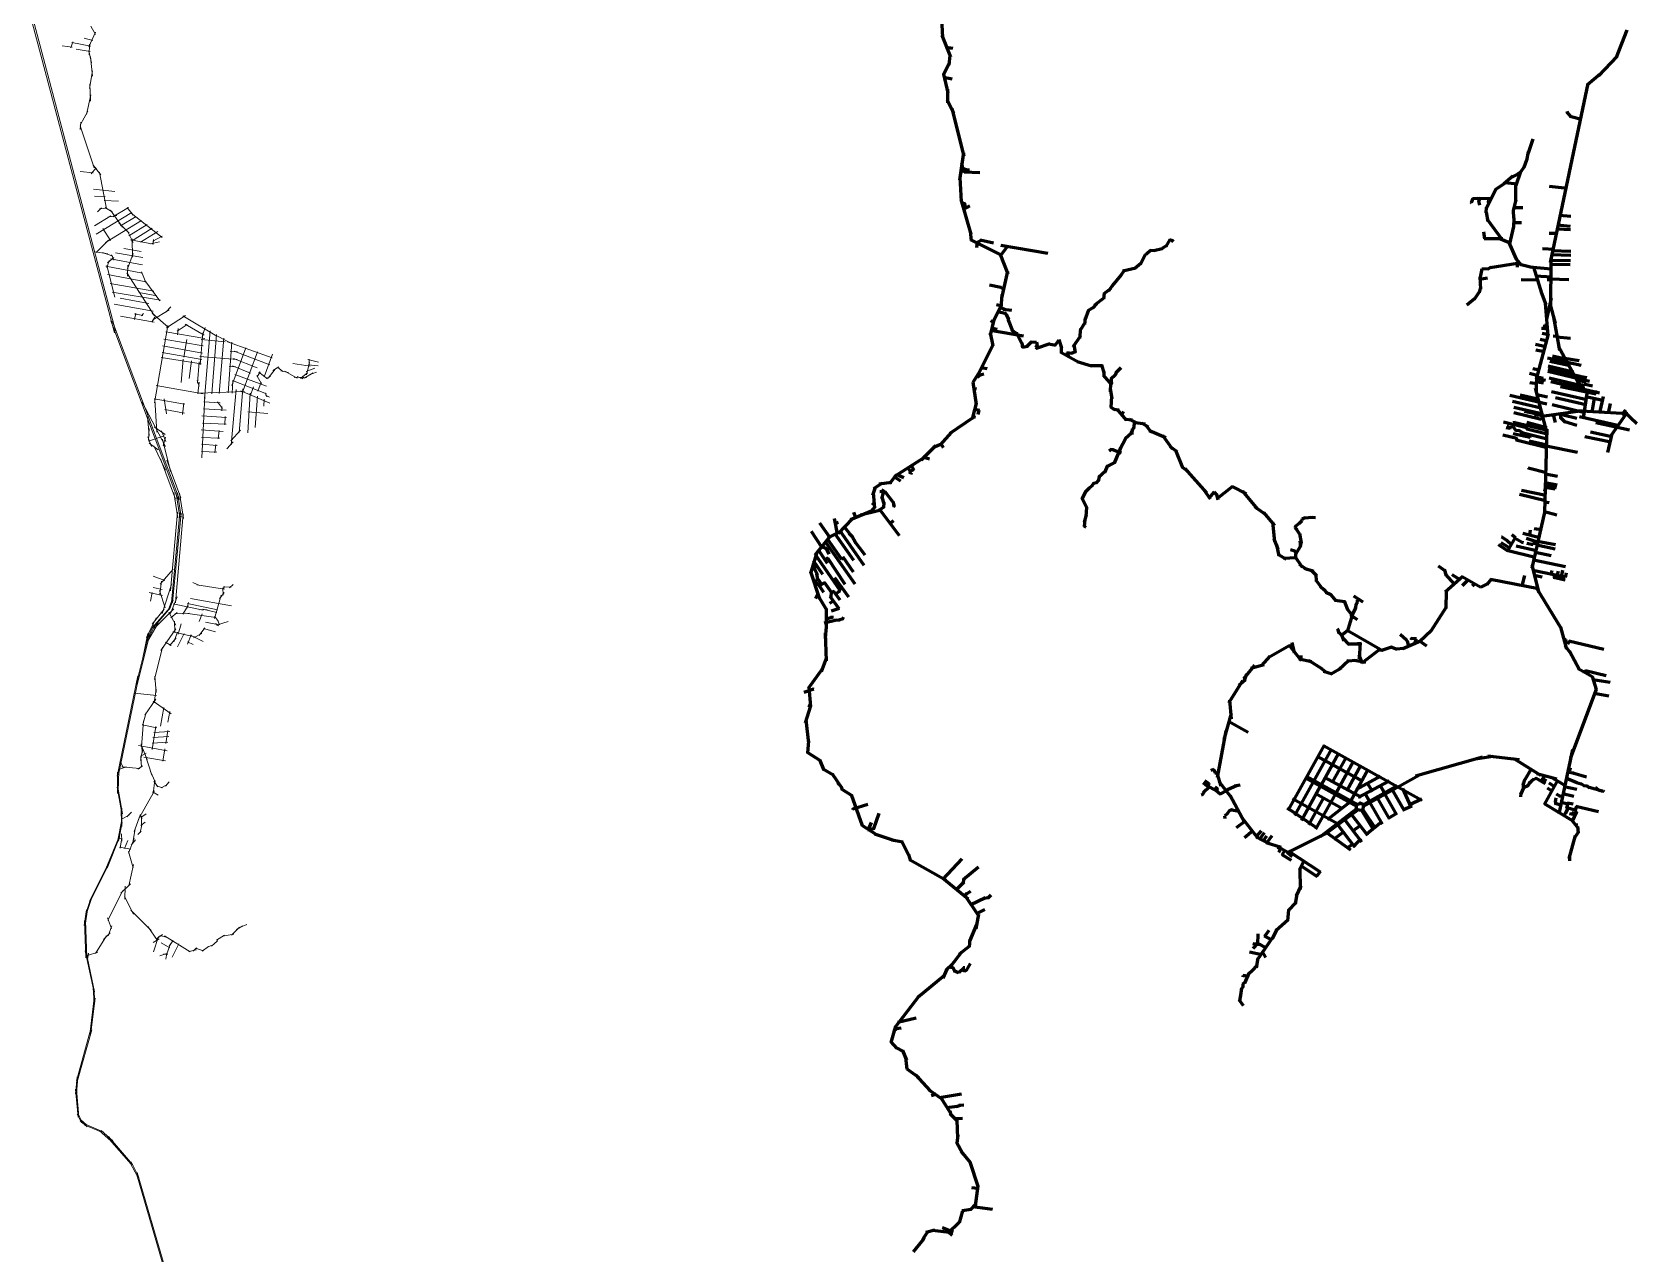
# Model space of a CAD drawing. Header units: inches. Extents: x 723419 to 759401, y 6910722 to 6968430.
# Drawn here: x 732226 to 746238, y 6920594 to 6931261 of the extents above; entities that cross this region are included whole.
import ezdxf

# ---------------------------------------------------------------- set-up
doc = ezdxf.new("R2010")
doc.units = ezdxf.units.IN
doc.header["$MEASUREMENT"] = 0
doc.layers.add('Linhas Axiais - Florianopolis', color=6, linetype='Continuous', lineweight=60)
doc.layers.add('Linhas Axiais - Palhoca', color=3, linetype='Continuous', lineweight=60)

msp = doc.modelspace()

# ---------------------------------------------------------------- linework, layer by layer
at = {"layer": 'Linhas Axiais - Florianopolis', "linetype": 'Continuous', "lineweight": 60}
for p, q in [((740151, 6931639), (740174, 6931213)), ((746151, 6931278), (746056, 6931038)), ((740169, 6931234), (740244, 6931044)), ((740266, 6931119), (740205, 6931128)), ((740237, 6930995), (740182, 6930887)), ((740240, 6931061), (740231, 6930972)), ((746063, 6931048), (745903, 6930879)), ((740258, 6930849), (740182, 6930864)), ((740183, 6930893), (740221, 6930731)), ((745918, 6930893), (745806, 6930802)), ((740217, 6930764), (740219, 6930644)), ((745482, 6929250), (745811, 6930812)), ((740215, 6930666), (740273, 6930553)), ((740255, 6930595), (740362, 6930179)), ((745625, 6930571), (745632, 6930552)), ((745626, 6930563), (745661, 6930522)), ((745651, 6930527), (745754, 6930500)), ((745330, 6930325), (745289, 6930205)), ((740359, 6930211), (740323, 6929968)), ((745252, 6930082), (745278, 6930146)), ((745277, 6930141), (745292, 6930215)), ((740342, 6930117), (740353, 6930059)), ((740368, 6930036), (740346, 6930078)), ((740392, 6930056), (740348, 6930070)), ((740502, 6930033), (740363, 6930039)), ((740410, 6930056), (740384, 6930057)), ((745155, 6930002), (745076, 6929936)), ((745140, 6929993), (745197, 6930021)), ((745222, 6930042), (745180, 6929921)), ((745194, 6930019), (745206, 6930029)), ((745218, 6930030), (745204, 6930028)), ((745253, 6930085), (745220, 6930039)), ((740325, 6929993), (740339, 6929781)), ((745009, 6929892), (744925, 6929726)), ((745003, 6929886), (745094, 6929949)), ((745086, 6929947), (745191, 6929936)), ((745182, 6929793), (745181, 6929922)), ((745473, 6929916), (745628, 6929899)), ((740335, 6929800), (740422, 6929498)), ((740339, 6929772), (740370, 6929766)), ((740414, 6929743), (740355, 6929711)), ((740363, 6929770), (740378, 6929719)), ((744797, 6929767), (744789, 6929773)), ((744804, 6929808), (744790, 6929771)), ((744862, 6929809), (744802, 6929805)), ((744968, 6929806), (744843, 6929809)), ((744872, 6929810), (744853, 6929780)), ((744854, 6929784), (744864, 6929749)), ((744923, 6929683), (744925, 6929729)), ((744940, 6929784), (744931, 6929786)), ((744947, 6929768), (744936, 6929786)), ((745161, 6929703), (745183, 6929798)), ((745243, 6929728), (745164, 6929726)), ((744922, 6929689), (744937, 6929608)), ((745066, 6929443), (744931, 6929628)), ((745229, 6929597), (745158, 6929595)), ((745163, 6929640), (745159, 6929556)), ((745163, 6929638), (745161, 6929704)), ((745660, 6929651), (745561, 6929661)), ((740417, 6929523), (740426, 6929442)), ((740422, 6929448), (740691, 6929315)), ((740515, 6929446), (740470, 6929417)), ((740620, 6929418), (740505, 6929444)), ((742160, 6929449), (742126, 6929390)), ((742187, 6929438), (742158, 6929447)), ((744899, 6929516), (744906, 6929456)), ((744903, 6929459), (745066, 6929458)), ((745131, 6929419), (745032, 6929459)), ((745161, 6929564), (745124, 6929414)), ((745471, 6929505), (745540, 6929505)), ((745658, 6929534), (745538, 6929540)), ((745657, 6929565), (745545, 6929575)), ((740488, 6929432), (740472, 6929395)), ((740474, 6929402), (740473, 6929377)), ((740674, 6929327), (740746, 6929152)), ((740745, 6929394), (740676, 6929302)), ((740685, 6929401), (741093, 6929332)), ((741943, 6929316), (741903, 6929236)), ((741962, 6929326), (741940, 6929313)), ((741991, 6929354), (741956, 6929321)), ((742023, 6929352), (741989, 6929353)), ((742092, 6929368), (742019, 6929351)), ((742102, 6929378), (742088, 6929367)), ((742133, 6929398), (742097, 6929375)), ((742180, 6929441), (742190, 6929432)), ((745186, 6929279), (745120, 6929431)), ((745414, 6929372), (745515, 6929367)), ((745660, 6929311), (745489, 6929317)), ((745662, 6929345), (745495, 6929350)), ((740743, 6929174), (740689, 6928937)), ((741765, 6929184), (741726, 6929130)), ((741862, 6929201), (741749, 6929175)), ((741907, 6929241), (741854, 6929196)), ((744885, 6929194), (744866, 6929106)), ((744942, 6929194), (744883, 6929192)), ((744964, 6929209), (744934, 6929192)), ((744957, 6929207), (745196, 6929244)), ((745230, 6929225), (745184, 6929282)), ((745188, 6929243), (745224, 6929237)), ((745191, 6929244), (745192, 6929210)), ((745319, 6929205), (745226, 6929228)), ((745489, 6929190), (745304, 6929208)), ((745335, 6929208), (745406, 6928981)), ((745654, 6929228), (745476, 6929233)), ((745658, 6929264), (745479, 6929268)), ((745487, 6929286), (745484, 6928835)), ((740584, 6929054), (740684, 6929033)), ((740677, 6929036), (740711, 6929013)), ((741644, 6929022), (741580, 6928973)), ((741667, 6929063), (741624, 6928998)), ((741735, 6929141), (741653, 6929044)), ((744873, 6929035), (744861, 6928988)), ((744934, 6929112), (744863, 6929102)), ((744867, 6929121), (744872, 6929016)), ((745226, 6929101), (745376, 6929098)), ((745352, 6929134), (745495, 6929123)), ((745489, 6929096), (745453, 6929098)), ((745644, 6929099), (745480, 6929104)), ((740646, 6928884), (740691, 6928872)), ((740694, 6928970), (740685, 6928852)), ((741518, 6928890), (741484, 6928851)), ((741589, 6928943), (741500, 6928875)), ((741586, 6928981), (741581, 6928930)), ((744821, 6928932), (744754, 6928877)), ((744864, 6928997), (744817, 6928928)), ((745402, 6928992), (745442, 6928884)), ((745463, 6928611), (745440, 6928891)), ((745488, 6928937), (745448, 6928755)), ((745477, 6928892), (745525, 6928721)), ((740623, 6928748), (740592, 6928616)), ((740595, 6928742), (740623, 6928725)), ((740687, 6928873), (740617, 6928732)), ((740654, 6928821), (740722, 6928808)), ((740728, 6928835), (740675, 6928858)), ((740780, 6928830), (740708, 6928839)), ((740717, 6928811), (740739, 6928783)), ((740734, 6928791), (740751, 6928752)), ((740748, 6928748), (740785, 6928652)), ((740749, 6928762), (740751, 6928734)), ((741421, 6928767), (741414, 6928707)), ((741450, 6928834), (741417, 6928746)), ((741496, 6928861), (741445, 6928827)), ((745566, 6928481), (745513, 6928771)), ((740590, 6928635), (740614, 6928522)), ((740883, 6928606), (740594, 6928657)), ((740652, 6928665), (740600, 6928675)), ((740778, 6928665), (740806, 6928639)), ((740798, 6928645), (740831, 6928628)), ((740822, 6928635), (740869, 6928536)), ((741379, 6928610), (741314, 6928511)), ((741381, 6928674), (741372, 6928587)), ((741421, 6928729), (741373, 6928652)), ((745360, 6928231), (745466, 6928623)), ((745404, 6928677), (745463, 6928671)), ((745412, 6928633), (745469, 6928621)), ((745427, 6928679), (745436, 6928704)), ((745457, 6928708), (745433, 6928701)), ((745547, 6928603), (745507, 6928606)), ((740615, 6928529), (740491, 6928283)), ((740866, 6928547), (740872, 6928506)), ((740869, 6928510), (740919, 6928518)), ((740912, 6928515), (740956, 6928559)), ((740950, 6928556), (740996, 6928553)), ((741001, 6928530), (740986, 6928508)), ((740988, 6928511), (741000, 6928498)), ((740994, 6928555), (741000, 6928523)), ((740994, 6928503), (741115, 6928541)), ((741101, 6928539), (741164, 6928528)), ((741158, 6928527), (741192, 6928575)), ((741190, 6928576), (741213, 6928502)), ((741207, 6928466), (741365, 6928380)), ((741210, 6928519), (741210, 6928458)), ((741310, 6928456), (741260, 6928461)), ((741264, 6928463), (741263, 6928442)), ((741336, 6928469), (741295, 6928454)), ((741320, 6928533), (741332, 6928462)), ((745352, 6928537), (745442, 6928516)), ((745354, 6928487), (745431, 6928473)), ((745393, 6928579), (745456, 6928565)), ((745659, 6928585), (745540, 6928597)), ((745743, 6928171), (745554, 6928516)), ((740536, 6928325), (740514, 6928337)), ((740564, 6928320), (740528, 6928328)), ((741262, 6928453), (741276, 6928426)), ((741351, 6928386), (741477, 6928348)), ((741463, 6928349), (741572, 6928351)), ((741564, 6928356), (741584, 6928285)), ((741732, 6928331), (741687, 6928287)), ((745328, 6928325), (745387, 6928313)), ((745458, 6928418), (745752, 6928353)), ((745462, 6928347), (745683, 6928296)), ((745464, 6928322), (745743, 6928256)), ((745478, 6928389), (745656, 6928350)), ((745501, 6928435), (745618, 6928409)), ((745733, 6928390), (745605, 6928412)), ((740497, 6928295), (740439, 6928202)), ((740441, 6928206), (740470, 6928011)), ((740481, 6928248), (740465, 6928252)), ((740503, 6928266), (740476, 6928247)), ((740535, 6928274), (740494, 6928263)), ((741578, 6928266), (741650, 6928182)), ((741582, 6928297), (741582, 6928258)), ((741641, 6928195), (741639, 6928121)), ((741652, 6928194), (741640, 6928181)), ((741684, 6928268), (741644, 6928230)), ((741646, 6928237), (741648, 6928202)), ((741646, 6928211), (741651, 6928191)), ((741693, 6928294), (741682, 6928265)), ((745300, 6928282), (745376, 6928264)), ((745302, 6928203), (745366, 6928192)), ((745422, 6928196), (745353, 6928209)), ((745440, 6928220), (745358, 6928236)), ((745418, 6928238), (745359, 6928251)), ((745360, 6928116), (745364, 6928272)), ((745825, 6928212), (745459, 6928298)), ((745472, 6928242), (745770, 6928174)), ((745487, 6928210), (745911, 6928112)), ((745795, 6928204), (745712, 6928220)), ((745723, 6928199), (745774, 6928168)), ((745737, 6928257), (745800, 6928245)), ((745761, 6928174), (745775, 6928187)), ((745849, 6928169), (745773, 6928186)), ((740472, 6928145), (740440, 6928150)), ((741638, 6928150), (741652, 6928059)), ((741650, 6928082), (741644, 6927983)), ((745127, 6928090), (745452, 6928015)), ((745151, 6928040), (745401, 6927982)), ((745219, 6928095), (745383, 6928056)), ((745454, 6927757), (745353, 6928153)), ((745456, 6928075), (745364, 6928094)), ((745491, 6928124), (745801, 6928054)), ((745527, 6928070), (745792, 6928011)), ((745570, 6928168), (745881, 6928103)), ((745762, 6928179), (745778, 6928121)), ((745803, 6928127), (745768, 6927892)), ((745941, 6928044), (745791, 6928077)), ((745866, 6928066), (745843, 6927943)), ((745877, 6928132), (745874, 6928102)), ((745944, 6928080), (745912, 6927938)), ((740463, 6927895), (740433, 6927903)), ((740470, 6928020), (740434, 6927885)), ((740443, 6927972), (740459, 6927965)), ((740498, 6927957), (740450, 6927967)), ((740487, 6927923), (740495, 6927960)), ((741642, 6927990), (741680, 6927964)), ((741665, 6927971), (741718, 6927961)), ((741697, 6927970), (741779, 6927874)), ((741756, 6927950), (741739, 6927914)), ((745163, 6927987), (745415, 6927928)), ((745164, 6927940), (745402, 6927883)), ((745257, 6927952), (745353, 6927930)), ((745345, 6927934), (745356, 6927918)), ((745419, 6927910), (745348, 6927921)), ((745409, 6927909), (745764, 6927957)), ((745498, 6928009), (745784, 6927940)), ((745517, 6927899), (745501, 6927924)), ((745527, 6927852), (745513, 6927908)), ((745571, 6927934), (745572, 6927892)), ((745591, 6927936), (745600, 6927913)), ((745713, 6927889), (745595, 6927918)), ((745701, 6927958), (746159, 6927930)), ((745736, 6927904), (746083, 6927826)), ((746004, 6928019), (745986, 6927933)), ((746151, 6927937), (746004, 6927728)), ((746142, 6927959), (746103, 6927921)), ((746238, 6927840), (746117, 6927954)), ((740251, 6927766), (740155, 6927657)), ((740439, 6927893), (740240, 6927756)), ((741766, 6927882), (741834, 6927877)), ((741804, 6927881), (741869, 6927851)), ((741844, 6927808), (741813, 6927747)), ((741831, 6927749), (741835, 6927797)), ((741851, 6927863), (741842, 6927801)), ((741859, 6927854), (741943, 6927842)), ((741913, 6927850), (741971, 6927815)), ((741951, 6927830), (741997, 6927768)), ((741983, 6927784), (742124, 6927723)), ((745074, 6927858), (745275, 6927809)), ((745097, 6927809), (745131, 6927802)), ((745104, 6927828), (745117, 6927825)), ((745116, 6927827), (745112, 6927804)), ((745129, 6927801), (745144, 6927820)), ((745161, 6927814), (745142, 6927819)), ((745179, 6927854), (745156, 6927851)), ((745158, 6927816), (745180, 6927782)), ((745172, 6927854), (745457, 6927786)), ((745213, 6927779), (745177, 6927783)), ((745238, 6927764), (745206, 6927782)), ((745222, 6927769), (745455, 6927711)), ((745284, 6927791), (745268, 6927813)), ((745455, 6927751), (745276, 6927795)), ((745277, 6927855), (745450, 6927810)), ((745426, 6927892), (745389, 6927883)), ((745435, 6927069), (745453, 6927794)), ((745569, 6927900), (745612, 6927857)), ((745712, 6927826), (745608, 6927859)), ((745832, 6927772), (746020, 6927730)), ((746173, 6927787), (745880, 6927850)), ((740115, 6927648), (739987, 6927524)), ((740167, 6927663), (740096, 6927635)), ((740184, 6927631), (740159, 6927669)), ((741730, 6927631), (741673, 6927498)), ((741720, 6927611), (741779, 6927721)), ((741822, 6927758), (741773, 6927713)), ((742095, 6927741), (742180, 6927623)), ((742159, 6927647), (742223, 6927596)), ((745066, 6927745), (745188, 6927715)), ((745157, 6927758), (745307, 6927724)), ((745185, 6927718), (745188, 6927693)), ((745454, 6927633), (745185, 6927698)), ((745454, 6927654), (745298, 6927691)), ((745306, 6927750), (745304, 6927723)), ((745720, 6927590), (745446, 6927647)), ((745783, 6927730), (746011, 6927685)), ((746018, 6927755), (745982, 6927590)), ((740011, 6927544), (739755, 6927381)), ((740060, 6927532), (740004, 6927549)), ((741639, 6927482), (741609, 6927470)), ((741681, 6927507), (741624, 6927474)), ((741647, 6927617), (741630, 6927603)), ((741667, 6927615), (741642, 6927616)), ((741658, 6927617), (741734, 6927588)), ((742208, 6927612), (742270, 6927459)), ((739771, 6927396), (739712, 6927316)), ((739811, 6927341), (739754, 6927379)), ((739775, 6927398), (739838, 6927374)), ((739873, 6927461), (739894, 6927422)), ((739924, 6927442), (739882, 6927418)), ((739882, 6927421), (739901, 6927409)), ((739900, 6927412), (739896, 6927400)), ((739903, 6927476), (739923, 6927437)), ((741539, 6927352), (741513, 6927323)), ((741542, 6927379), (741533, 6927342)), ((741597, 6927428), (741538, 6927373)), ((741615, 6927477), (741589, 6927416)), ((742263, 6927467), (742318, 6927428)), ((742291, 6927452), (742479, 6927238)), ((745287, 6927460), (745294, 6927450)), ((745449, 6927412), (745287, 6927454)), ((745545, 6927380), (745439, 6927403)), ((739587, 6927286), (739563, 6927214)), ((739569, 6927238), (739580, 6927107)), ((739647, 6927322), (739573, 6927275)), ((739729, 6927328), (739621, 6927315)), ((739628, 6927251), (739657, 6927254)), ((739644, 6927202), (739663, 6927146)), ((739646, 6927190), (739659, 6927237)), ((739659, 6927229), (739648, 6927257)), ((739660, 6927269), (739649, 6927250)), ((739678, 6927245), (739649, 6927247)), ((739751, 6927149), (739674, 6927248)), ((741395, 6927184), (741426, 6927251)), ((741423, 6927247), (741457, 6927282)), ((741447, 6927273), (741488, 6927306)), ((741497, 6927322), (741476, 6927296)), ((741524, 6927330), (741486, 6927317)), ((742457, 6927266), (742512, 6927186)), ((742502, 6927191), (742549, 6927246)), ((742545, 6927246), (742574, 6927214)), ((742563, 6927233), (742578, 6927178)), ((742569, 6927187), (742711, 6927296)), ((742703, 6927295), (742829, 6927231)), ((742794, 6927253), (742922, 6927098)), ((745441, 6927168), (745212, 6927224)), ((745229, 6927261), (745443, 6927219)), ((745423, 6927272), (745444, 6927268)), ((745535, 6927282), (745437, 6927301)), ((745524, 6927270), (745437, 6927285)), ((745543, 6927307), (745438, 6927326)), ((739561, 6927082), (739370, 6927004)), ((739397, 6927070), (739418, 6927017)), ((739636, 6927088), (739459, 6927043)), ((739581, 6927113), (739537, 6927061)), ((739559, 6927150), (739580, 6927134)), ((739588, 6927139), (739571, 6927138)), ((739663, 6927113), (739608, 6927078)), ((739800, 6926862), (739626, 6927095)), ((739662, 6927158), (739660, 6927108)), ((739744, 6927163), (739751, 6927117)), ((739746, 6927128), (739761, 6927123)), ((741436, 6927107), (741395, 6927190)), ((741429, 6927029), (741436, 6927113)), ((742900, 6927120), (743005, 6927044)), ((742977, 6927067), (743074, 6926954)), ((745324, 6926581), (745437, 6927083)), ((745539, 6927045), (745431, 6927072)), ((745472, 6927150), (745432, 6927158)), ((739100, 6926978), (739191, 6926849)), ((739229, 6927014), (739254, 6926880)), ((739264, 6926981), (739234, 6926969)), ((739385, 6927013), (739263, 6926884)), ((739313, 6926948), (739371, 6926871)), ((739747, 6926994), (739715, 6926968)), ((741430, 6926935), (741413, 6926947)), ((741414, 6926945), (741419, 6927005)), ((741416, 6926983), (741431, 6927047)), ((743057, 6926985), (743074, 6926815)), ((743270, 6926915), (743250, 6926934)), ((743251, 6926932), (743259, 6926951)), ((743257, 6926948), (743295, 6926977)), ((743293, 6926880), (743263, 6926924)), ((743292, 6926975), (743315, 6926998)), ((743314, 6926997), (743317, 6927013)), ((743316, 6927011), (743342, 6927022)), ((743337, 6927021), (743401, 6927026)), ((743390, 6927025), (743432, 6927023)), ((745404, 6926916), (745342, 6926924)), ((739028, 6926904), (739120, 6926762)), ((739190, 6926858), (739061, 6926694)), ((739411, 6926440), (739150, 6926814)), ((739297, 6926657), (739168, 6926839)), ((739285, 6926900), (739173, 6926846)), ((739400, 6926649), (739234, 6926884)), ((739491, 6926605), (739277, 6926909)), ((739389, 6926855), (739360, 6926884)), ((739383, 6926863), (739419, 6926798)), ((739500, 6926694), (739407, 6926816)), ((743068, 6926836), (743103, 6926751)), ((743092, 6926784), (743111, 6926690)), ((743302, 6926780), (743254, 6926697)), ((743291, 6926885), (743305, 6926801)), ((743295, 6926819), (743301, 6926775)), ((743305, 6926810), (743299, 6926772)), ((745025, 6926789), (745112, 6926733)), ((745049, 6926805), (745126, 6926758)), ((745061, 6926851), (745055, 6926852)), ((745107, 6926819), (745058, 6926852)), ((745142, 6926784), (745103, 6926822)), ((745176, 6926849), (745108, 6926731)), ((745177, 6926847), (745146, 6926871)), ((745237, 6926806), (745168, 6926842)), ((745234, 6926807), (745248, 6926805)), ((745390, 6926847), (745242, 6926883)), ((745379, 6926805), (745274, 6926840)), ((745276, 6926798), (745331, 6926789)), ((745307, 6926912), (745299, 6926866)), ((745334, 6926797), (745329, 6926789)), ((745374, 6926795), (745332, 6926796)), ((745525, 6926748), (745364, 6926783)), ((745528, 6926785), (745370, 6926813)), ((739077, 6926719), (739022, 6926538)), ((739129, 6926526), (739049, 6926646)), ((739063, 6926700), (739278, 6926390)), ((739171, 6926621), (739088, 6926743)), ((739158, 6926752), (739111, 6926771)), ((739176, 6926670), (739145, 6926654)), ((739152, 6926755), (739167, 6926741)), ((739184, 6926702), (739164, 6926746)), ((739172, 6926671), (739322, 6926440)), ((739316, 6926675), (739289, 6926657)), ((739398, 6926546), (739308, 6926677)), ((743103, 6926703), (743175, 6926661)), ((743152, 6926668), (743263, 6926675)), ((743212, 6926743), (743250, 6926733)), ((743245, 6926735), (743260, 6926712)), ((743247, 6926690), (743314, 6926589)), ((743260, 6926716), (743254, 6926670)), ((745103, 6926737), (745350, 6926676)), ((745362, 6926733), (745184, 6926774)), ((745615, 6926592), (745335, 6926651)), ((745489, 6926690), (745351, 6926718)), ((739021, 6926552), (739100, 6926313)), ((739044, 6926626), (739060, 6926565)), ((739056, 6926576), (739082, 6926522)), ((739086, 6926485), (739078, 6926533)), ((743289, 6926615), (743357, 6926569)), ((743333, 6926581), (743414, 6926554)), ((743394, 6926565), (743440, 6926518)), ((743433, 6926530), (743438, 6926466)), ((744504, 6926602), (744564, 6926559)), ((744556, 6926571), (744571, 6926517)), ((744564, 6926530), (744645, 6926437)), ((744565, 6926373), (744717, 6926510)), ((744622, 6926527), (744692, 6926483)), ((744713, 6926509), (744875, 6926415)), ((745255, 6926518), (745232, 6926427)), ((745384, 6926365), (745323, 6926607)), ((745612, 6926501), (745329, 6926561)), ((745411, 6926501), (745341, 6926516)), ((745496, 6926562), (745485, 6926525)), ((745612, 6926475), (745511, 6926499)), ((745515, 6926523), (745514, 6926497)), ((745550, 6926555), (745539, 6926514)), ((745588, 6926565), (745577, 6926505)), ((745620, 6926539), (745610, 6926499)), ((739087, 6926493), (739054, 6926440)), ((739064, 6926461), (739104, 6926428)), ((739088, 6926362), (739067, 6926315)), ((739122, 6926437), (739081, 6926496)), ((739138, 6926369), (739085, 6926448)), ((739094, 6926428), (739150, 6926455)), ((739208, 6926365), (739143, 6926457)), ((739229, 6926378), (739198, 6926365)), ((739202, 6926378), (739199, 6926324)), ((739223, 6926381), (739279, 6926306)), ((739358, 6926327), (739235, 6926497)), ((739238, 6926354), (739273, 6926376)), ((739290, 6926426), (739266, 6926368)), ((743437, 6926472), (743481, 6926415)), ((743472, 6926425), (743507, 6926393)), ((743502, 6926398), (743530, 6926365)), ((743523, 6926371), (743564, 6926350)), ((744572, 6926384), (744570, 6926228)), ((744767, 6926483), (744711, 6926428)), ((744801, 6926427), (744823, 6926448)), ((744874, 6926414), (744934, 6926443)), ((744966, 6926484), (744928, 6926438)), ((745380, 6926400), (744960, 6926482)), ((745580, 6926050), (745360, 6926408)), ((739092, 6926335), (739163, 6926218)), ((739159, 6926229), (739159, 6926051)), ((739192, 6926276), (739226, 6926300)), ((739273, 6926227), (739195, 6926335)), ((739206, 6926208), (739274, 6926231)), ((743562, 6926352), (743608, 6926297)), ((743599, 6926302), (743689, 6926291)), ((743681, 6926296), (743711, 6926220)), ((743706, 6926230), (743746, 6926177)), ((743781, 6926236), (743742, 6926156)), ((743762, 6926339), (743845, 6926286)), ((743786, 6926269), (743778, 6926228)), ((743796, 6926281), (743782, 6926257)), ((743807, 6926316), (743791, 6926290)), ((743795, 6926301), (743793, 6926271)), ((744573, 6926240), (744439, 6926030)), ((739141, 6926105), (739250, 6926129)), ((739211, 6926151), (739157, 6926136)), ((739209, 6926165), (739207, 6926143)), ((739229, 6926126), (739282, 6926130)), ((739308, 6926140), (739271, 6926127)), ((739311, 6926154), (739301, 6926136)), ((743761, 6926201), (743708, 6926025)), ((743797, 6926131), (743739, 6926171)), ((743743, 6926184), (743745, 6926139)), ((739160, 6926072), (739149, 6925968)), ((739150, 6926016), (739158, 6925773)), ((743620, 6926055), (743629, 6926042)), ((743627, 6926047), (743631, 6926018)), ((743628, 6926025), (743668, 6925992)), ((743717, 6926040), (743656, 6925991)), ((743657, 6926005), (743679, 6925948)), ((743666, 6925973), (743725, 6925913)), ((743709, 6926039), (744017, 6925861)), ((744170, 6926005), (744227, 6925955)), ((744349, 6925943), (744193, 6925878)), ((744236, 6925940), (744222, 6925960)), ((744247, 6925898), (744234, 6925946)), ((744259, 6925974), (744274, 6925963)), ((744314, 6925963), (744267, 6925966)), ((744295, 6925917), (744312, 6925965)), ((744445, 6926037), (744339, 6925937)), ((744405, 6925901), (744343, 6925945)), ((745627, 6925873), (745573, 6926067)), ((745619, 6925954), (745602, 6925956)), ((745619, 6925940), (745617, 6925957)), ((745632, 6925918), (745618, 6925944)), ((745652, 6925944), (745631, 6925917)), ((745949, 6925871), (745642, 6925943)), ((742964, 6925731), (743036, 6925812)), ((743019, 6925800), (743208, 6925908)), ((743308, 6925772), (743203, 6925909)), ((743224, 6925931), (743246, 6925841)), ((743302, 6925820), (743303, 6925771)), ((743714, 6925919), (743807, 6925921)), ((743764, 6925919), (743829, 6925927)), ((743810, 6925824), (743840, 6925751)), ((743821, 6925930), (743813, 6925790)), ((743987, 6925869), (743836, 6925752)), ((743983, 6925868), (744019, 6925865)), ((744096, 6925892), (744008, 6925863)), ((744145, 6925872), (744092, 6925892)), ((744200, 6925880), (744139, 6925873)), ((745662, 6925835), (745611, 6925904)), ((745736, 6925694), (745649, 6925856)), ((739130, 6925708), (739003, 6925530)), ((739158, 6925793), (739115, 6925676)), ((742805, 6925616), (742903, 6925735)), ((742866, 6925709), (742984, 6925740)), ((743398, 6925764), (743288, 6925787)), ((743492, 6925699), (743374, 6925774)), ((743529, 6925671), (743467, 6925716)), ((743577, 6925657), (743502, 6925680)), ((743657, 6925709), (743564, 6925657)), ((743724, 6925775), (743634, 6925693)), ((743795, 6925775), (743705, 6925770)), ((743768, 6925777), (743870, 6925760)), ((745854, 6925630), (745725, 6925703)), ((745803, 6925683), (745764, 6925677)), ((745968, 6925642), (745790, 6925684)), ((739047, 6925524), (738965, 6925497)), ((739007, 6925543), (739022, 6925372)), ((739050, 6925522), (739040, 6925524)), ((742674, 6925404), (742796, 6925601)), ((742763, 6925559), (742820, 6925610)), ((742829, 6925655), (742806, 6925592)), ((745660, 6924929), (745885, 6925525)), ((745884, 6925522), (745849, 6925635)), ((746005, 6925582), (745853, 6925606)), ((745906, 6925601), (745902, 6925597)), ((739023, 6925380), (738976, 6925230)), ((739023, 6925376), (739001, 6925385)), ((742680, 6925428), (742695, 6925267)), ((745993, 6925465), (745865, 6925486)), ((738982, 6925258), (739005, 6925055)), ((742694, 6925311), (742630, 6925086)), ((742845, 6925146), (742667, 6925244)), ((742649, 6925162), (742574, 6924754)), ((738993, 6924975), (739106, 6924901)), ((739004, 6925074), (738995, 6924965)), ((743508, 6925035), (743190, 6924464)), ((743571, 6925004), (743248, 6924422)), ((743480, 6924687), (743634, 6924970)), ((743502, 6925033), (744360, 6924556)), ((745559, 6924437), (745678, 6924997)), ((739100, 6924909), (739138, 6924817)), ((739131, 6924829), (739219, 6924778)), ((742534, 6924824), (742519, 6924815)), ((742552, 6924811), (742531, 6924825)), ((743444, 6924941), (743847, 6924720)), ((743699, 6924931), (743574, 6924706)), ((743610, 6924615), (743763, 6924896)), ((743827, 6924860), (743704, 6924636)), ((743891, 6924825), (743737, 6924545)), ((744890, 6924932), (744306, 6924764)), ((744828, 6924917), (744981, 6924940)), ((745214, 6924907), (744937, 6924941)), ((745398, 6924770), (745165, 6924917)), ((745317, 6924831), (745252, 6924723)), ((745667, 6924819), (745637, 6924826)), ((739210, 6924786), (739292, 6924665)), ((739271, 6924702), (739254, 6924689)), ((742450, 6924710), (742485, 6924682)), ((742463, 6924727), (742501, 6924700)), ((742573, 6924633), (742477, 6924687)), ((742499, 6924703), (742491, 6924677)), ((742558, 6924792), (742549, 6924815)), ((742582, 6924783), (742556, 6924794)), ((742573, 6924784), (742606, 6924678)), ((742589, 6924717), (742692, 6924585)), ((742644, 6924640), (742741, 6924685)), ((742725, 6924680), (742774, 6924690)), ((743476, 6924680), (743308, 6924377)), ((743338, 6924753), (743794, 6924501)), ((743347, 6924765), (743806, 6924512)), ((743370, 6924728), (743384, 6924751)), ((743441, 6924690), (743454, 6924712)), ((743506, 6924756), (743829, 6924581)), ((743999, 6924764), (743787, 6924650)), ((744079, 6924725), (743805, 6924578)), ((743839, 6924511), (744146, 6924685)), ((743844, 6924499), (744341, 6924778)), ((743880, 6924709), (743930, 6924631)), ((743996, 6924687), (744035, 6924617)), ((745256, 6924732), (745241, 6924688)), ((745243, 6924662), (745290, 6924688)), ((745246, 6924707), (745245, 6924650)), ((745314, 6924720), (745273, 6924674)), ((745338, 6924738), (745295, 6924702)), ((745362, 6924747), (745319, 6924725)), ((745441, 6924699), (745356, 6924747)), ((745538, 6924738), (745365, 6924786)), ((745435, 6924772), (745396, 6924717)), ((745447, 6924723), (745412, 6924745)), ((745546, 6924733), (745429, 6924517)), ((745470, 6924707), (745519, 6924675)), ((745619, 6924677), (745486, 6924757)), ((745712, 6924708), (745618, 6924747)), ((745690, 6924790), (745630, 6924796)), ((745798, 6924756), (745679, 6924792)), ((745709, 6924709), (745751, 6924699)), ((745748, 6924700), (745774, 6924684)), ((745771, 6924685), (745806, 6924680)), ((745803, 6924681), (745824, 6924664)), ((739290, 6924671), (739299, 6924644)), ((739295, 6924653), (739382, 6924595)), ((739378, 6924604), (739474, 6924333)), ((742437, 6924603), (742450, 6924609)), ((742458, 6924627), (742446, 6924605)), ((742506, 6924673), (742451, 6924619)), ((742553, 6924671), (742575, 6924656)), ((742601, 6924606), (742562, 6924640)), ((742574, 6924659), (742567, 6924633)), ((742656, 6924639), (742597, 6924607)), ((742685, 6924595), (742811, 6924364)), ((743232, 6924571), (743628, 6924350)), ((743504, 6924581), (743371, 6924341)), ((743429, 6924616), (743668, 6924482)), ((743607, 6924610), (743432, 6924301)), ((743537, 6924388), (743733, 6924540)), ((743660, 6924567), (743674, 6924591)), ((743864, 6924615), (743903, 6924543)), ((743927, 6924566), (743939, 6924545)), ((743969, 6924575), (744076, 6924392)), ((743995, 6924606), (744007, 6924585)), ((744035, 6924612), (744138, 6924428)), ((744058, 6924640), (744071, 6924619)), ((744098, 6924651), (744205, 6924466)), ((744190, 6924656), (744264, 6924497)), ((744360, 6924564), (744251, 6924516)), ((745250, 6924669), (745220, 6924604)), ((745223, 6924613), (745221, 6924584)), ((745454, 6924663), (745498, 6924634)), ((745530, 6924575), (745524, 6924540)), ((745524, 6924548), (745529, 6924515)), ((745533, 6924612), (745568, 6924591)), ((745560, 6924594), (745596, 6924587)), ((745686, 6924588), (745592, 6924611)), ((745712, 6924648), (745604, 6924672)), ((745926, 6924636), (745821, 6924665)), ((745874, 6924669), (745914, 6924637)), ((745923, 6924636), (745944, 6924637)), ((745942, 6924638), (745952, 6924631)), ((739387, 6924490), (739395, 6924476)), ((739522, 6924518), (739392, 6924476)), ((739618, 6924440), (739573, 6924306)), ((742662, 6924437), (742636, 6924418)), ((742637, 6924420), (742640, 6924397)), ((742684, 6924467), (742657, 6924433)), ((742707, 6924473), (742677, 6924462)), ((742701, 6924472), (742762, 6924461)), ((742785, 6924408), (742929, 6924225)), ((743184, 6924489), (743447, 6924311)), ((743799, 6924485), (743473, 6924236)), ((743806, 6924475), (743517, 6924258)), ((743744, 6924434), (743885, 6924249)), ((743786, 6924501), (743798, 6924522)), ((743791, 6924474), (743787, 6924511)), ((743788, 6924483), (743802, 6924464)), ((743792, 6924518), (743827, 6924530)), ((743838, 6924464), (743793, 6924470)), ((743850, 6924514), (743814, 6924531)), ((743831, 6924462), (743849, 6924474)), ((743832, 6924469), (743939, 6924298)), ((743842, 6924476), (743955, 6924308)), ((743844, 6924518), (743855, 6924499)), ((743845, 6924468), (743853, 6924508)), ((743904, 6924537), (744013, 6924347)), ((744138, 6924440), (744065, 6924396)), ((744194, 6924472), (744272, 6924507)), ((745429, 6924527), (745679, 6924375)), ((745525, 6924528), (745578, 6924511)), ((745573, 6924537), (745637, 6924523)), ((745619, 6924452), (745596, 6924418)), ((745634, 6924487), (745614, 6924443)), ((745702, 6924468), (745622, 6924488)), ((745634, 6924531), (745624, 6924484)), ((745681, 6924520), (745629, 6924530)), ((745648, 6924439), (745681, 6924432)), ((745705, 6924435), (745669, 6924445)), ((745710, 6924453), (745672, 6924373)), ((745681, 6924443), (745678, 6924430)), ((745696, 6924472), (745709, 6924445)), ((745711, 6924501), (745697, 6924466)), ((745902, 6924455), (745706, 6924499)), ((739471, 6924337), (739600, 6924253)), ((739519, 6924298), (739581, 6924311)), ((739553, 6924362), (739523, 6924295)), ((739581, 6924262), (739747, 6924206)), ((742817, 6924373), (742738, 6924313)), ((742883, 6924288), (742811, 6924227)), ((742956, 6924287), (742914, 6924238)), ((742984, 6924271), (742944, 6924217)), ((743546, 6924277), (743184, 6924097)), ((743527, 6924272), (743736, 6924123)), ((743682, 6924282), (743588, 6924211)), ((743623, 6924344), (743773, 6924147)), ((743684, 6924388), (743833, 6924193)), ((743825, 6924335), (743756, 6924285)), ((744012, 6924365), (743869, 6924250)), ((743909, 6924333), (743932, 6924352)), ((745668, 6924383), (745725, 6924312)), ((745727, 6924278), (745699, 6924235)), ((745722, 6924338), (745700, 6924340)), ((745720, 6924325), (745725, 6924271)), ((739731, 6924209), (739829, 6924192)), ((739821, 6924196), (739883, 6924067)), ((742914, 6924236), (743029, 6924173)), ((743003, 6924240), (742974, 6924200)), ((743000, 6924186), (743131, 6924146)), ((743051, 6924243), (743004, 6924181)), ((743095, 6924158), (743197, 6924100)), ((743106, 6924128), (743120, 6924151)), ((743111, 6924102), (743135, 6924140)), ((743141, 6924076), (743167, 6924122)), ((743706, 6924137), (743760, 6924175)), ((743828, 6924220), (743760, 6924148)), ((745646, 6924046), (745703, 6924246)), ((739878, 6924080), (739896, 6924022)), ((739886, 6924037), (740206, 6923858)), ((740344, 6924044), (740176, 6923864)), ((743221, 6924030), (743139, 6924079)), ((743227, 6924061), (743184, 6924099)), ((743475, 6923927), (743195, 6924109)), ((743210, 6924078), (743208, 6924071)), ((743332, 6924029), (743291, 6923947)), ((743301, 6923986), (743446, 6923888)), ((745648, 6924061), (745650, 6924027)), ((740176, 6923878), (740399, 6923694)), ((740361, 6923839), (740293, 6923772)), ((740362, 6923871), (740352, 6923824)), ((740488, 6923970), (740356, 6923860)), ((743295, 6923962), (743298, 6923776)), ((743471, 6923932), (743440, 6923888)), ((740388, 6923741), (740365, 6923717)), ((740366, 6923728), (740491, 6923542)), ((740420, 6923757), (740381, 6923736)), ((740549, 6923704), (740417, 6923640)), ((740533, 6923700), (740581, 6923705)), ((740596, 6923725), (740571, 6923701)), ((743268, 6923736), (743254, 6923650)), ((743303, 6923807), (743262, 6923721)), ((740488, 6923561), (740465, 6923432)), ((740545, 6923600), (740468, 6923562)), ((743196, 6923598), (743188, 6923502)), ((743260, 6923663), (743194, 6923592)), ((740473, 6923470), (740410, 6923326)), ((743023, 6923419), (742985, 6923365)), ((743094, 6923429), (743053, 6923346)), ((743192, 6923511), (743084, 6923415)), ((740410, 6923280), (740318, 6923207)), ((740414, 6923341), (740408, 6923276)), ((742885, 6923305), (742950, 6923296)), ((742887, 6923260), (742928, 6923303)), ((742922, 6923158), (743068, 6923370)), ((742927, 6923390), (742924, 6923295)), ((742933, 6923301), (743000, 6923267)), ((742982, 6923370), (743048, 6923336)), ((740342, 6923229), (740245, 6923104)), ((742855, 6923232), (742963, 6923209)), ((742929, 6923176), (742912, 6923093)), ((742997, 6923181), (742968, 6923233)), ((740191, 6923024), (739958, 6922833)), ((740213, 6923081), (740178, 6923001)), ((740262, 6923123), (740203, 6923069)), ((740268, 6923093), (740228, 6923098)), ((740264, 6923095), (740282, 6923063)), ((740274, 6923068), (740314, 6923052)), ((740306, 6923054), (740331, 6923061)), ((740324, 6923058), (740360, 6923093)), ((740372, 6923063), (740338, 6923075)), ((740371, 6923092), (740356, 6923091)), ((740367, 6923063), (740385, 6923071)), ((740383, 6923069), (740418, 6923129)), ((742800, 6923026), (742796, 6923010)), ((742841, 6923018), (742796, 6923024)), ((742849, 6923044), (742811, 6922959)), ((742883, 6923072), (742843, 6923033)), ((742922, 6923116), (742876, 6923065)), ((742777, 6922856), (742767, 6922802)), ((742784, 6922913), (742774, 6922832)), ((742799, 6922928), (742780, 6922899)), ((742814, 6922963), (742795, 6922949)), ((742797, 6922952), (742798, 6922922)), ((739970, 6922846), (739760, 6922573)), ((742802, 6922759), (742765, 6922813)), ((739765, 6922583), (739725, 6922439)), ((739945, 6922653), (739784, 6922615)), ((739724, 6922447), (739773, 6922391)), ((739779, 6922561), (739745, 6922535)), ((739813, 6922565), (739771, 6922558)), ((739766, 6922396), (739835, 6922360)), ((739824, 6922371), (739859, 6922285)), ((739852, 6922312), (739864, 6922207)), ((739862, 6922211), (739967, 6922134)), ((739938, 6922158), (740063, 6922020)), ((740054, 6922028), (740168, 6921948)), ((740119, 6921988), (740076, 6921974)), ((740340, 6921988), (740149, 6921957)), ((740156, 6921964), (740243, 6921830)), ((740212, 6921872), (740307, 6921884)), ((740297, 6921882), (740331, 6921892)), ((740362, 6921893), (740318, 6921890)), ((740239, 6921842), (740247, 6921806)), ((740240, 6921819), (740302, 6921757)), ((740350, 6921777), (740278, 6921774)), ((740300, 6921761), (740307, 6921606)), ((740309, 6921631), (740300, 6921558)), ((740298, 6921569), (740351, 6921468)), ((740334, 6921492), (740415, 6921391)), ((740412, 6921397), (740482, 6921185)), ((740482, 6921190), (740460, 6921013)), ((740482, 6921165), (740431, 6921172)), ((740349, 6920971), (740319, 6920866)), ((740424, 6920983), (740346, 6920969)), ((740464, 6921029), (740420, 6920981)), ((740611, 6920981), (740437, 6921006)), ((740048, 6920791), (740007, 6920730)), ((740107, 6920802), (740029, 6920780)), ((740235, 6920781), (740087, 6920800)), ((740270, 6920785), (740176, 6920822)), ((740321, 6920869), (740225, 6920775)), ((740258, 6920755), (740228, 6920784)), ((740003, 6920717), (739920, 6920613)), ((740012, 6920739), (739999, 6920711))]:
    msp.add_line(p, q, dxfattribs=at)
at = {"layer": 'Linhas Axiais - Palhoca', "lineweight": 0}
for p, q in [((732226, 6931345), (732946, 6928637)), ((732243, 6931338), (732953, 6928654)), ((732739, 6931313), (732779, 6931239)), ((732489, 6931140), (732575, 6931130)), ((732563, 6931125), (732582, 6931175)), ((732574, 6931169), (732738, 6931139)), ((732681, 6931208), (732755, 6931189)), ((732722, 6931132), (732779, 6931260)), ((732726, 6931156), (732724, 6931063)), ((732611, 6931113), (732733, 6931093)), ((732720, 6931098), (732745, 6930992)), ((732737, 6931044), (732752, 6930875)), ((732754, 6930922), (732728, 6930769)), ((732739, 6930714), (732702, 6930541)), ((732730, 6930810), (732735, 6930657)), ((732647, 6930455), (732712, 6930571)), ((732644, 6930442), (732769, 6930076)), ((732646, 6930411), (732652, 6930475)), ((732644, 6930043), (732760, 6930033)), ((732785, 6930077), (732740, 6930024)), ((732760, 6930099), (732825, 6930015)), ((732814, 6930037), (732875, 6929717)), ((732947, 6929868), (732763, 6929890)), ((732771, 6929830), (732864, 6929826)), ((732797, 6929691), (732832, 6929727)), ((732815, 6929719), (732879, 6929724)), ((732854, 6929792), (732979, 6929786)), ((732864, 6929730), (732928, 6929688)), ((733066, 6929731), (732931, 6929649)), ((733056, 6929731), (733107, 6929663)), ((732771, 6929571), (732912, 6929656)), ((732786, 6929498), (733096, 6929687)), ((733180, 6929616), (732867, 6929424)), ((732886, 6929646), (732965, 6929659)), ((732909, 6929706), (733016, 6929557)), ((732982, 6929597), (733073, 6929507)), ((732998, 6929569), (733134, 6929652)), ((733090, 6929680), (733361, 6929469)), ((732785, 6929338), (732894, 6929445)), ((732844, 6929546), (732910, 6929441)), ((733057, 6929529), (733107, 6929424)), ((733070, 6929483), (733229, 6929582)), ((733085, 6929448), (733286, 6929411)), ((733094, 6929437), (733274, 6929549)), ((733099, 6929455), (733101, 6929295)), ((733172, 6929428), (733323, 6929519)), ((733281, 6929436), (733360, 6929479)), ((733283, 6929413), (733286, 6929450)), ((732778, 6929343), (732887, 6929325)), ((732931, 6929305), (732841, 6929336)), ((732920, 6929316), (732938, 6929271)), ((732954, 6929333), (733193, 6929293)), ((733028, 6929372), (733177, 6929347)), ((733107, 6929327), (733058, 6929193)), ((733260, 6929413), (733338, 6929429)), ((733189, 6929157), (732869, 6929218)), ((732877, 6929224), (732948, 6928948)), ((732899, 6929267), (732879, 6929204)), ((732884, 6929247), (732938, 6929292)), ((733191, 6929230), (732909, 6929282)), ((733060, 6929131), (733062, 6929225)), ((733182, 6929168), (733223, 6929069)), ((733223, 6929081), (732884, 6929145)), ((732908, 6929066), (733288, 6928999)), ((733295, 6928783), (733052, 6929160)), ((733210, 6929091), (733340, 6928915)), ((732925, 6928992), (733346, 6928920)), ((732943, 6928887), (733284, 6928824)), ((732994, 6928937), (733245, 6928893)), ((733158, 6928987), (733314, 6928959)), ((732997, 6928782), (733291, 6928728)), ((733120, 6928752), (733132, 6928807)), ((733121, 6928800), (733193, 6928787)), ((733181, 6928785), (733197, 6928805)), ((733271, 6928728), (733298, 6928771)), ((733416, 6928682), (733274, 6928808)), ((733279, 6928750), (733422, 6928836)), ((733438, 6928863), (733395, 6928818)), ((733566, 6928788), (733399, 6928680)), ((733542, 6928785), (733840, 6928606)), ((732913, 6928740), (733498, 6927182)), ((732927, 6928735), (733512, 6927181)), ((733411, 6928699), (733295, 6928025)), ((733393, 6928645), (733733, 6928586)), ((733491, 6928650), (733580, 6928709)), ((733494, 6928617), (733502, 6928674)), ((733727, 6928615), (733561, 6928710)), ((733716, 6928635), (733692, 6928355)), ((733736, 6928682), (733711, 6928604)), ((733779, 6928653), (733731, 6928062)), ((733796, 6928104), (733836, 6928622)), ((733799, 6928629), (733965, 6928544)), ((733360, 6928464), (733709, 6928403)), ((733364, 6928521), (733714, 6928459)), ((733377, 6928581), (733719, 6928521)), ((733551, 6928422), (733576, 6928578)), ((733703, 6928576), (733911, 6928558)), ((733900, 6928589), (733860, 6928106)), ((734322, 6928418), (733931, 6928557)), ((733938, 6928111), (733971, 6928555)), ((733955, 6928472), (734018, 6928469)), ((734093, 6928505), (733970, 6928175)), ((733990, 6928476), (734300, 6928357)), ((734194, 6928471), (734061, 6928109)), ((733352, 6928419), (733702, 6928364)), ((733526, 6928202), (733545, 6928405)), ((733598, 6928237), (733616, 6928391)), ((733669, 6928196), (733684, 6928382)), ((733689, 6928428), (734015, 6928403)), ((733947, 6928341), (734002, 6928340)), ((734134, 6928284), (733975, 6928348)), ((734192, 6928331), (733984, 6928411)), ((734324, 6928448), (734253, 6928250)), ((734329, 6928306), (734381, 6928338)), ((734367, 6928337), (734414, 6928297)), ((734503, 6928367), (734653, 6928345)), ((734619, 6928299), (734693, 6928326)), ((734621, 6928268), (734648, 6928378)), ((734634, 6928402), (734727, 6928380)), ((734722, 6928348), (734635, 6928356)), ((734644, 6928406), (734646, 6928361)), ((733666, 6928220), (733685, 6928169)), ((733672, 6928103), (733683, 6928205)), ((733973, 6928109), (733979, 6928213)), ((733976, 6928218), (734271, 6928104)), ((733997, 6928271), (734271, 6928171)), ((734189, 6928264), (734228, 6928190)), ((734190, 6928252), (734216, 6928296)), ((734198, 6928127), (734226, 6928206)), ((734204, 6928293), (734280, 6928233)), ((734268, 6928238), (734306, 6928255)), ((734286, 6928239), (734347, 6928319)), ((734396, 6928304), (734463, 6928289)), ((734432, 6928302), (734540, 6928240)), ((734513, 6928247), (734599, 6928248)), ((734539, 6928254), (734590, 6928234)), ((734568, 6928238), (734621, 6928246)), ((734575, 6928244), (734631, 6928285)), ((734601, 6928240), (734681, 6928285)), ((734708, 6928291), (734644, 6928268)), ((733291, 6928060), (733557, 6928012)), ((733315, 6927767), (733298, 6928053)), ((733309, 6928175), (733719, 6928104)), ((733399, 6927929), (733379, 6928059)), ((734079, 6928123), (733679, 6928108)), ((733708, 6927544), (733736, 6928143)), ((733964, 6927657), (734008, 6928141)), ((734034, 6927764), (734067, 6928148)), ((734302, 6928022), (734047, 6928129)), ((734131, 6928109), (734108, 6927763)), ((734128, 6928076), (734160, 6928164)), ((734172, 6927809), (734195, 6928083)), ((734249, 6927995), (734251, 6928055)), ((734261, 6928112), (734276, 6928076)), ((734299, 6928073), (734263, 6928091)), ((733187, 6928031), (733390, 6927644)), ((733249, 6927739), (733233, 6927905)), ((733386, 6927966), (733555, 6927933)), ((733550, 6928022), (733540, 6927924)), ((733709, 6927911), (733922, 6927897)), ((733919, 6927961), (733723, 6927973)), ((733725, 6928033), (733868, 6928025)), ((733844, 6928034), (733889, 6927976)), ((733881, 6927992), (733881, 6927956)), ((733912, 6927905), (733909, 6927831)), ((734283, 6927932), (734110, 6927946)), ((733241, 6927699), (733249, 6927800)), ((733292, 6927814), (733388, 6927747)), ((733356, 6927779), (733393, 6927686)), ((733701, 6927788), (733894, 6927774)), ((733714, 6927847), (733921, 6927838)), ((733860, 6927783), (733851, 6927711)), ((733960, 6927693), (734046, 6927785)), ((733237, 6927727), (733269, 6927644)), ((733243, 6927690), (733380, 6927735)), ((733248, 6927673), (733325, 6927613)), ((733290, 6927650), (733390, 6927437)), ((733433, 6927424), (733365, 6927707)), ((733370, 6927650), (733389, 6927726)), ((733705, 6927722), (733865, 6927717)), ((733706, 6927664), (733842, 6927653)), ((733829, 6927660), (733821, 6927589)), ((733926, 6927623), (733981, 6927683)), ((733478, 6927183), (733348, 6927535)), ((733523, 6927196), (733403, 6927525)), ((733704, 6927600), (733838, 6927594)), ((733462, 6927241), (733497, 6927021)), ((733484, 6927234), (733516, 6927025)), ((733496, 6927240), (733528, 6927030)), ((733513, 6927237), (733547, 6927014)), ((733495, 6927071), (733434, 6926382)), ((733515, 6927064), (733444, 6926281)), ((733527, 6927062), (733451, 6926280)), ((733478, 6926277), (733544, 6927055)), ((733283, 6926511), (733386, 6926472)), ((733345, 6926440), (733458, 6926573)), ((733249, 6926368), (733365, 6926342)), ((733259, 6926292), (733275, 6926370)), ((733284, 6926411), (733362, 6926394)), ((733339, 6926387), (733387, 6926235)), ((733355, 6926467), (733341, 6926354)), ((733360, 6926186), (733444, 6926438)), ((733630, 6926457), (733688, 6926429)), ((733664, 6926436), (733905, 6926397)), ((733861, 6926313), (733904, 6926370)), ((733905, 6926422), (733887, 6926393)), ((733891, 6926408), (733895, 6926346)), ((733897, 6926418), (733965, 6926414)), ((733949, 6926409), (733980, 6926438)), ((733273, 6926061), (733427, 6926235)), ((733274, 6926093), (733380, 6926224)), ((733285, 6926062), (733434, 6926237)), ((733295, 6926058), (733462, 6926225)), ((733417, 6926220), (733450, 6926306)), ((733423, 6926216), (733456, 6926302)), ((733434, 6926186), (733492, 6926330)), ((733457, 6926271), (733719, 6926213)), ((733542, 6926179), (733588, 6926254)), ((733577, 6926228), (733591, 6926282)), ((733844, 6926217), (733583, 6926272)), ((733608, 6926316), (733966, 6926251)), ((733691, 6926216), (733754, 6926221)), ((733839, 6926195), (733716, 6926222)), ((733817, 6926143), (733876, 6926345)), ((733225, 6925976), (733310, 6926146)), ((733235, 6925948), (733325, 6926100)), ((733235, 6925975), (733289, 6926087)), ((733241, 6925970), (733301, 6926087)), ((733419, 6926196), (733482, 6926082)), ((733437, 6926146), (733492, 6926194)), ((733469, 6926118), (733473, 6926025)), ((733472, 6926183), (733598, 6926187)), ((733527, 6926095), (733501, 6926004)), ((733565, 6926189), (733831, 6926150)), ((733685, 6926115), (733712, 6926181)), ((733741, 6926110), (733844, 6926090)), ((733854, 6926114), (733817, 6926163)), ((733828, 6926097), (733854, 6926079)), ((733938, 6926116), (733836, 6926082)), ((733863, 6926085), (733845, 6926131)), ((733245, 6926009), (733131, 6925555)), ((733251, 6925997), (733142, 6925562)), ((733235, 6926011), (733191, 6925784)), ((733351, 6925861), (733481, 6926052)), ((733428, 6925905), (733485, 6925974)), ((733453, 6926024), (733643, 6925982)), ((733496, 6926023), (733463, 6925937)), ((733495, 6925894), (733554, 6926012)), ((733582, 6925918), (733614, 6925998)), ((733720, 6925940), (733608, 6925995)), ((733636, 6925974), (733708, 6926010)), ((733685, 6925992), (733734, 6926060)), ((733826, 6926026), (733723, 6926055)), ((733365, 6925891), (733295, 6925608)), ((733390, 6925934), (733440, 6925905)), ((733632, 6925915), (733582, 6925939)), ((733150, 6925640), (732969, 6924764)), ((733155, 6925622), (732980, 6924776)), ((733309, 6925526), (733291, 6925406)), ((733309, 6925497), (733296, 6925637)), ((733313, 6925470), (733121, 6925490)), ((733211, 6925297), (733305, 6925437)), ((733284, 6925419), (733439, 6925309)), ((733181, 6925021), (733197, 6925248)), ((733192, 6925216), (733221, 6925320)), ((733348, 6925201), (733377, 6925364)), ((733412, 6925236), (733427, 6925330)), ((733186, 6925212), (733315, 6925186)), ((733275, 6924998), (733306, 6925200)), ((733279, 6925102), (733419, 6925111)), ((733288, 6925147), (733428, 6925156)), ((733411, 6925163), (733393, 6925049)), ((733405, 6924985), (733155, 6925033)), ((733173, 6924903), (733190, 6924993)), ((733173, 6924940), (733222, 6924967)), ((733177, 6925039), (733230, 6924912)), ((733190, 6924972), (733179, 6925046)), ((733272, 6924775), (733211, 6924962)), ((733274, 6925052), (733410, 6925062)), ((733368, 6924895), (733384, 6925004)), ((732984, 6924824), (733051, 6924848)), ((732999, 6924885), (733020, 6924840)), ((733008, 6924846), (733165, 6924831)), ((733148, 6924826), (733190, 6924856)), ((733181, 6924844), (733175, 6924934)), ((733391, 6924898), (733201, 6924930)), ((732972, 6924800), (732971, 6924615)), ((732982, 6924808), (732977, 6924638)), ((733300, 6924716), (733258, 6924807)), ((733283, 6924613), (733298, 6924731)), ((733290, 6924721), (733324, 6924672)), ((733312, 6924682), (733364, 6924663)), ((733353, 6924663), (733402, 6924689)), ((733390, 6924677), (733423, 6924717)), ((732968, 6924668), (733008, 6924439)), ((732975, 6924669), (733014, 6924435)), ((733154, 6924389), (733293, 6924638)), ((733325, 6924600), (733276, 6924629)), ((733002, 6924486), (733005, 6924344)), ((733006, 6924389), (733072, 6924425)), ((733009, 6924485), (733010, 6924327)), ((733094, 6924450), (733052, 6924411)), ((733118, 6924281), (733169, 6924425)), ((733170, 6924431), (733187, 6924395)), ((733175, 6924405), (733221, 6924435)), ((733181, 6924322), (733182, 6924416)), ((733007, 6924368), (732975, 6924205)), ((733012, 6924360), (732979, 6924198)), ((733006, 6924262), (733008, 6924199)), ((733106, 6924183), (733125, 6924309)), ((733149, 6924256), (733179, 6924285)), ((733169, 6924270), (733183, 6924339)), ((733175, 6924335), (733214, 6924364)), ((732982, 6924231), (732870, 6923957)), ((732989, 6924233), (732880, 6923962)), ((733012, 6924219), (732980, 6924221)), ((733087, 6924127), (732989, 6924146)), ((732994, 6924138), (733010, 6924227)), ((733032, 6924133), (733062, 6924203)), ((733067, 6924092), (733116, 6924220)), ((733128, 6924209), (733090, 6924162)), ((732728, 6923674), (732886, 6923992)), ((732735, 6923676), (732894, 6923995)), ((733109, 6923964), (733066, 6924108)), ((733070, 6923807), (733110, 6923994)), ((732738, 6923697), (732694, 6923565)), ((733018, 6923768), (732886, 6923508)), ((733000, 6923744), (733084, 6923824)), ((733031, 6923715), (733111, 6923559)), ((733036, 6923691), (733039, 6923804)), ((732701, 6923598), (732680, 6923461)), ((732708, 6923597), (732689, 6923465)), ((732743, 6923696), (732702, 6923567)), ((733087, 6923594), (733264, 6923419)), ((732682, 6923502), (732695, 6923180)), ((732691, 6923503), (732705, 6923185)), ((732919, 6923436), (732883, 6923527)), ((732889, 6923372), (732923, 6923459)), ((733322, 6923330), (733237, 6923452)), ((733968, 6923377), (734036, 6923448)), ((734009, 6923427), (734067, 6923459)), ((734100, 6923470), (734044, 6923448)), ((732778, 6923216), (732874, 6923372)), ((732849, 6923339), (732907, 6923398)), ((733284, 6923313), (733334, 6923344)), ((733285, 6923232), (733329, 6923366)), ((733309, 6923342), (733363, 6923382)), ((733341, 6923375), (733408, 6923358)), ((733352, 6923310), (733428, 6923266)), ((733383, 6923370), (733605, 6923231)), ((733398, 6923204), (733433, 6923304)), ((733456, 6923330), (733421, 6923281)), ((733506, 6923301), (733450, 6923185)), ((733711, 6923238), (733767, 6923278)), ((733753, 6923272), (733808, 6923292)), ((733791, 6923280), (733845, 6923328)), ((733833, 6923312), (733851, 6923346)), ((733836, 6923332), (733906, 6923377)), ((733888, 6923368), (733986, 6923385)), ((732688, 6923239), (732764, 6922890)), ((732699, 6923228), (732771, 6922883)), ((732709, 6923166), (732718, 6923220)), ((732710, 6923200), (732799, 6923229)), ((733340, 6923196), (733392, 6923213)), ((733374, 6923210), (733412, 6923210)), ((733394, 6923167), (733403, 6923221)), ((733594, 6923233), (733660, 6923250)), ((733630, 6923237), (733665, 6923266)), ((733651, 6923263), (733723, 6923241)), ((732760, 6922917), (732767, 6922787)), ((732766, 6922915), (732773, 6922792)), ((732767, 6922828), (732730, 6922509)), ((732775, 6922827), (732737, 6922505)), ((732738, 6922558), (732614, 6922104)), ((732747, 6922551), (732622, 6922109)), ((732627, 6921787), (732604, 6922033)), ((732605, 6921990), (732620, 6922140)), ((732635, 6921790), (732613, 6922030)), ((732614, 6921993), (732626, 6922140)), ((732618, 6921815), (732658, 6921739)), ((732628, 6921817), (732661, 6921747)), ((732644, 6921755), (732706, 6921705)), ((732647, 6921769), (732703, 6921717)), ((732678, 6921734), (732851, 6921656)), ((732680, 6921721), (732834, 6921657)), ((732810, 6921671), (732914, 6921581)), ((732828, 6921673), (732931, 6921581)), ((733092, 6921377), (732881, 6921615)), ((733103, 6921375), (732893, 6921620)), ((733080, 6921396), (733149, 6921264)), ((733091, 6921397), (733158, 6921265)), ((733140, 6921286), (733362, 6920525)), ((733142, 6921304), (733384, 6920478))]:
    msp.add_line(p, q, dxfattribs=at)

doc.saveas('drawing.dxf')
